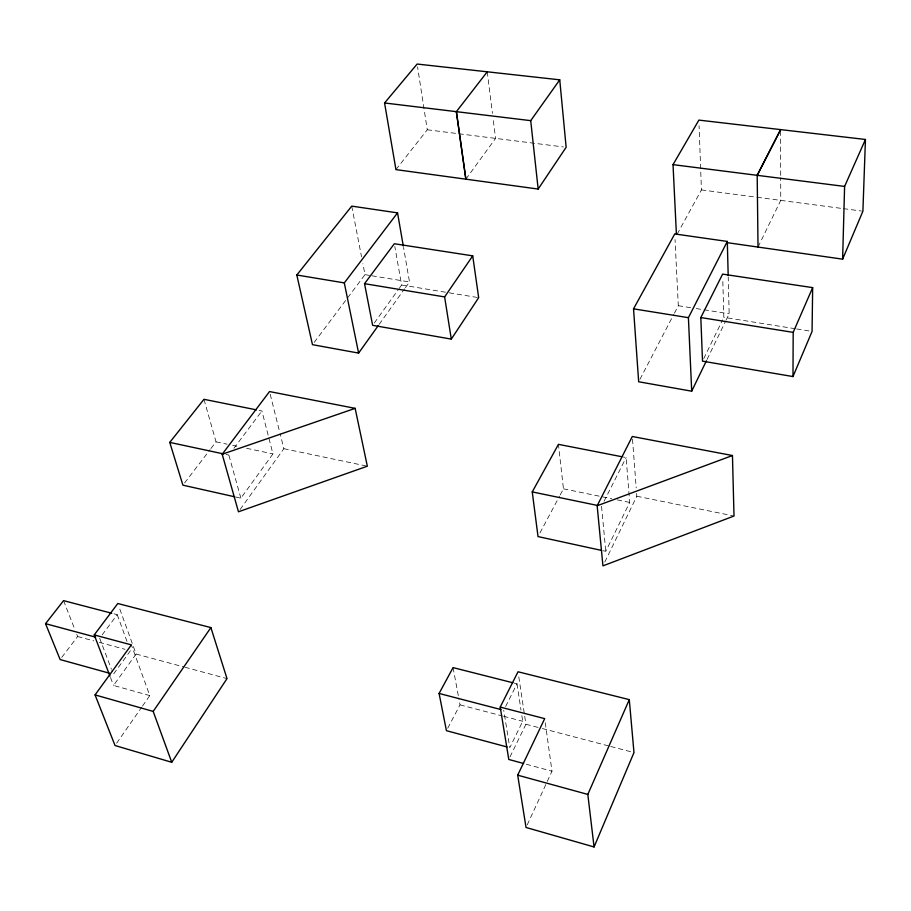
<?xml version="1.0" encoding="UTF-8"?>
<svg xmlns="http://www.w3.org/2000/svg" width="911" height="911" viewBox="0 0 911 911"><rect width="100%" height="100%" fill="white"/><g stroke="black" fill="none" stroke-linecap="round" stroke-linejoin="round"><path stroke-width="0.68" stroke-dasharray="4.55 3.42" d="M527.218 824.91L551.986 771.196L545.268 722.787M707.05 359.458L725.475 321.401M726.09 320.137L729.164 313.783L728.219 276.898M510.001 756.939L525.909 724.234L518.655 675.916M604.802 562.064L636.823 496.222L636.607 493.443M703.736 358.649L722.617 319.841M758.02 247.063L780.727 200.386L780.704 177.736M521.855 715.716L522.698 721.273L509.784 747.692L503.726 710.284M603.014 550.722L605.781 551.326L629.695 502.416L626.13 457.561L623.363 457.026M505.628 706.503L517.015 683.808L514.294 683.113M604.061 501.289L626.13 457.561M639.966 379.272L673.753 314.443M674.402 313.202L678.308 305.72L675.04 239.57M447.722 728.219L460.021 704.863L458.734 697.974M539.972 532.901L559.548 496.165M560.197 494.946L563.465 488.82L558.443 444.352M677.146 234.184L701.424 189.921L699.079 125.695M116.654 743.205L141.706 707.209M142.515 706.048L149.791 695.594L131.366 644.886M379.135 324.396L404.586 288.821M405.406 287.682L409.517 281.943L403.527 247.405M149.791 695.594L113.522 685.436L136.115 654.041L118.76 606.179M240.117 509.488L283.868 448.69L280.11 433.727M374.284 323.018L398.323 289.618M399.155 288.468L401.637 285.006L394.805 246.482M130.41 650.761L113.363 674.311L111.894 670.45M235.357 496.939L240.88 498.18L272.947 453.883L261.912 410.975L259.157 410.417M465.851 179.171L495.573 138.381L493.136 118.965M102.18 634.865L117.234 614.686L113.112 613.604M240.88 498.18L228.832 455.044L230.529 452.79M233.922 448.269L261.912 410.975M314.17 342.411L364.992 274.666L362.863 263.7M61.789 657.355L77.617 636.504L75.602 631.391M184.603 482.955L210.099 449.624M210.942 448.508L216.044 441.846L203.962 399.303M395.943 169.617L427.27 129.772L417.557 66.845M427.27 129.772L563.317 146.933M701.424 189.921L755.686 197.083M757.075 197.266L842.003 208.46M843.392 208.642L861.499 211.033M678.308 305.72L690.675 307.679M696.175 308.556L729.164 313.783M795.257 328.734L723.835 317.335L722.742 278.299M796.658 328.962L812.065 331.422M364.992 274.666L370.549 275.577M371.95 275.805L409.517 281.943M401.637 285.006L447.859 292.602M449.26 292.83L478.674 297.669M636.823 496.222L732.626 515.728M563.465 488.82L611.759 498.738M617.271 499.866L629.695 502.416M283.868 448.69L367.338 466.193M216.044 441.846L227.146 444.192M232.692 445.365L236.86 446.253M246.574 448.303L272.947 453.883M226.076 454.464L228.832 455.044M460.021 704.863L502.257 715.921M503.624 716.274L522.698 721.273M525.909 724.234L540.963 728.185M542.33 728.538L609.357 746.12M610.723 746.473L633.976 752.577M77.617 636.504L93.856 640.9M99.276 642.357L125.001 649.304M136.115 654.041L183.589 666.875M184.956 667.239L227.01 678.615M526.33 764.227L551.986 771.196M63.576 600.645L75.101 630.105M110.47 677.454L113.522 685.436M99.675 638.235L111.404 669.152M117.234 614.686L126.993 641.412M270.214 394.281L279.768 432.372M351.737 206.125L361.542 256.845M453.074 667.615L458.472 696.585M517.015 683.808L521.012 710.17M487.237 71.81L492.441 113.419M601.545 506.288L605.781 551.326M632.519 439.273L636.197 487.886M780.636 131.025L780.693 176.324"/><path stroke-width="1.37" d="M792.98 376.562L793.185 332.378L812.658 287.625L722.617 274.12L700.821 317.552L702.518 361.155L792.98 376.562L812.065 331.422L812.658 287.625M727.08 242.645L842.618 259.157L844.599 186.425L865.45 139.474L698.885 120.104L673.024 164.64L676.395 234.002M865.45 139.474L862.899 211.215L842.618 259.157M500.219 707.084L544.698 718.642L517.687 775.17L526.034 827.473L594.063 846.957L633.976 752.577L629.285 699.637L518.029 671.771L500.219 707.084L508.782 759.455L523.631 763.498M594.063 846.957L587.823 794.426L629.285 699.637M728.185 275.486L727.308 241.438L674.766 233.945L633.532 308.84L638.668 381.766L691.7 391.183L706.446 360.733M597.16 505.764L632.314 436.494L732.455 455.534L734.004 516.013L602.945 565.856L597.16 505.764L732.455 455.534M691.7 391.183L688.409 317.677L727.308 241.438M757.178 175.322L780.636 129.613L757.189 175.322L758.02 247.063M507.085 746.974L446.424 730.679L439.091 693.453L453.074 667.615L512.939 682.772M601.636 550.426L538.014 536.579L532.252 491.906L558.443 444.352L621.985 456.753M94.232 634.921L131.366 644.886L95.063 694.911L115.037 745.528L171.735 762.279L227.01 678.615L210.885 627.599L117.792 603.515L94.232 634.921L109.969 676.133M451.298 339.108L478.674 297.669L472.718 255.854L394.326 243.738L364.537 283.674L372.633 325.318L451.298 339.108L444.625 296.918L472.718 255.854M538.162 189.055L566.141 147.286L559.741 79.826L417.136 64.043L384.567 102.977L395.943 169.617L538.162 189.055L530.714 120.651L559.741 79.826M171.735 762.279L153.185 711.411L210.885 627.599M403.288 246.027L397.549 212.867L351.737 206.125L296.815 275.008L312.473 344.665L358.604 353.092L378.316 325.546M222.193 454.236L269.531 391.559L355.142 408.356L367.338 466.193L238.466 511.788L222.193 454.236L355.142 408.356M358.604 353.092L344.312 282.9L397.549 212.867M456.377 111.666L465.863 179.171L456.365 111.666L487.237 71.81M109.263 673.172L60.126 659.553L45.55 623.682L63.576 600.645L111.734 613.24M233.979 496.632L182.906 485.176L169.765 442.404L203.962 399.303L256.401 409.859M384.567 102.977L530.714 120.651M673.024 164.64L844.599 186.425M700.821 317.552L793.185 332.378M633.532 308.84L688.409 317.677M364.537 283.674L444.625 296.918M296.815 275.008L344.312 282.9M532.252 491.906L597.388 505.423M169.765 442.404L223.332 453.872M439.091 693.453L500.982 709.567M45.55 623.682L95.609 637.142M517.687 775.17L587.823 794.426M95.063 694.911L153.185 711.411"/></g></svg>
